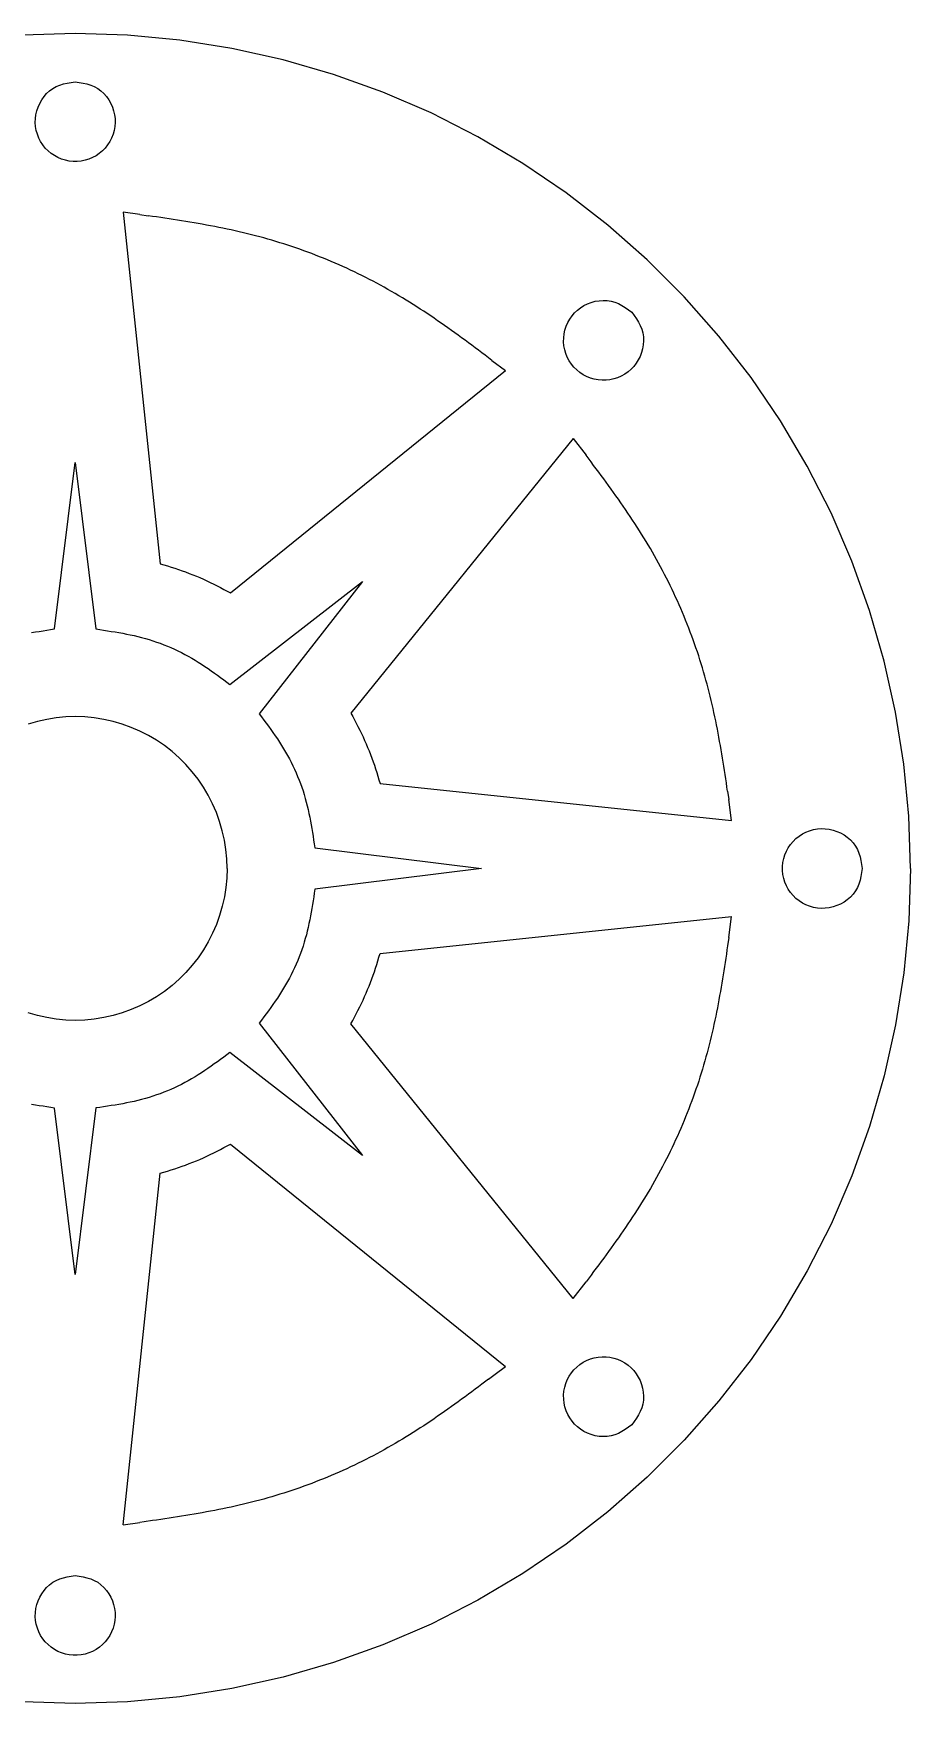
# Model space of a CAD drawing. Extents: x -3475 to 3475, y -2114 to 2114.
# Drawn here: x -416 to -83, y 70 to 705 of the extents above; entities that cross this region are included whole.
import ezdxf

# ---------------------------------------------------------------- set-up
doc = ezdxf.new("R2010")
doc.units = 0
doc.header["$MEASUREMENT"] = 0
doc.layers.get('0').update_dxf_attribs({"linetype": 'CONTINUOUS'})

msp = doc.modelspace()

# ---------------------------------------------------------------- linework, layer by layer
for p, q in [((-400.03, 704.71), (-419.96, 704.07)), ((-380.11, 704.07), (-400.03, 704.71)), ((-360.26, 702.17), (-380.11, 704.07)), ((-340.56, 699.03), (-360.26, 702.17)), ((-321.1, 694.67), (-340.56, 699.03)), ((-301.95, 689.11), (-321.1, 694.67)), ((-405.92, 685.06), (-404.5, 685.5)), ((-404.5, 685.5), (-403.04, 685.84)), ((-403.04, 685.84), (-401.54, 686.11)), ((-401.54, 686.11), (-400.03, 686.35)), ((-400.03, 686.35), (-398.52, 686.11)), ((-398.52, 686.11), (-397.03, 685.84)), ((-397.03, 685.84), (-395.56, 685.5)), ((-395.56, 685.5), (-394.14, 685.06)), ((-283.18, 682.37), (-301.95, 689.11)), ((-413.53, 678.1), (-412.77, 679.43)), ((-412.77, 679.43), (-411.89, 680.67)), ((-411.89, 680.67), (-410.89, 681.82)), ((-410.89, 681.82), (-409.78, 682.86)), ((-409.78, 682.86), (-408.58, 683.75)), ((-408.58, 683.75), (-407.29, 684.48)), ((-407.29, 684.48), (-405.92, 685.06)), ((-394.14, 685.06), (-392.78, 684.48)), ((-392.78, 684.48), (-391.49, 683.75)), ((-391.49, 683.75), (-390.28, 682.86)), ((-390.28, 682.86), (-389.18, 681.82)), ((-389.18, 681.82), (-388.18, 680.67)), ((-388.18, 680.67), (-387.29, 679.42)), ((-387.29, 679.42), (-386.54, 678.1)), ((-264.87, 674.48), (-283.18, 682.37)), ((-415.15, 672.32), (-414.96, 673.81)), ((-414.96, 673.81), (-414.63, 675.28)), ((-414.63, 675.28), (-414.15, 676.71)), ((-414.15, 676.71), (-413.53, 678.1)), ((-386.54, 678.1), (-385.92, 676.71)), ((-385.92, 676.71), (-385.44, 675.28)), ((-385.44, 675.28), (-385.1, 673.81)), ((-385.1, 673.81), (-384.91, 672.32)), ((-247.1, 665.46), (-264.87, 674.48)), ((-415.19, 670.81), (-415.15, 672.32)), ((-415.08, 669.3), (-415.19, 670.81)), ((-414.81, 667.82), (-415.08, 669.3)), ((-414.41, 666.36), (-414.81, 667.82)), ((-385.25, 667.81), (-385.66, 666.36)), ((-384.99, 669.3), (-385.25, 667.81)), ((-384.87, 670.81), (-384.99, 669.3)), ((-384.91, 672.32), (-384.87, 670.81)), ((-413.85, 664.95), (-414.41, 666.36)), ((-413.17, 663.6), (-413.85, 664.95)), ((-412.35, 662.33), (-413.17, 663.6)), ((-411.4, 661.15), (-412.35, 662.33)), ((-410.35, 660.07), (-411.4, 661.15)), ((-409.19, 659.1), (-410.35, 660.07)), ((-389.72, 660.07), (-390.88, 659.1)), ((-388.66, 661.15), (-389.72, 660.07)), ((-387.72, 662.33), (-388.66, 661.15)), ((-386.9, 663.6), (-387.72, 662.33)), ((-386.21, 664.95), (-386.9, 663.6)), ((-385.66, 666.36), (-386.21, 664.95)), ((-229.95, 655.33), (-247.1, 665.46)), ((-407.94, 658.25), (-409.19, 659.1)), ((-406.62, 657.52), (-407.94, 658.25)), ((-405.22, 656.94), (-406.62, 657.52)), ((-403.78, 656.49), (-405.22, 656.94)), ((-402.29, 656.19), (-403.78, 656.49)), ((-400.79, 656.04), (-402.29, 656.19)), ((-399.28, 656.04), (-400.79, 656.04)), ((-397.77, 656.19), (-399.28, 656.04)), ((-396.29, 656.49), (-397.77, 656.19)), ((-394.85, 656.94), (-396.29, 656.49)), ((-393.45, 657.52), (-394.85, 656.94)), ((-392.12, 658.24), (-393.45, 657.52)), ((-390.88, 659.1), (-392.12, 658.24)), ((-213.48, 644.12), (-229.95, 655.33)), ((-197.75, 631.9), (-213.48, 644.12)), ((-381.78, 636.73), (-367.74, 503.18)), ((-375.44, 635.85), (-381.78, 636.73)), ((-375.44, 635.85), (-372.28, 635.41)), ((-370.69, 635.18), (-372.28, 635.41)), ((-369.11, 634.95), (-370.69, 635.18)), ((-367.53, 634.72), (-369.11, 634.95)), ((-365.95, 634.49), (-367.53, 634.72)), ((-364.37, 634.25), (-365.95, 634.49)), ((-362.79, 634.01), (-364.37, 634.25)), ((-361.21, 633.76), (-362.79, 634.01)), ((-359.63, 633.51), (-361.21, 633.76)), ((-358.06, 633.26), (-359.63, 633.51)), ((-356.48, 632.99), (-358.06, 633.26)), ((-354.91, 632.73), (-356.48, 632.99)), ((-353.33, 632.46), (-354.91, 632.73)), ((-351.76, 632.18), (-353.33, 632.46)), ((-350.19, 631.89), (-351.76, 632.18)), ((-348.63, 631.6), (-350.19, 631.89)), ((-347.06, 631.3), (-348.63, 631.6)), ((-345.49, 630.99), (-347.06, 631.3)), ((-343.93, 630.67), (-345.49, 630.99)), ((-342.37, 630.35), (-343.93, 630.67)), ((-340.81, 630.01), (-342.37, 630.35)), ((-339.26, 629.67), (-340.81, 630.01)), ((-337.7, 629.31), (-339.26, 629.67)), ((-336.15, 628.95), (-337.7, 629.31)), ((-334.6, 628.58), (-336.15, 628.95)), ((-333.05, 628.19), (-334.6, 628.58)), ((-182.81, 618.72), (-197.75, 631.9)), ((-331.51, 627.8), (-333.05, 628.19)), ((-329.96, 627.39), (-331.51, 627.8)), ((-328.43, 626.97), (-329.96, 627.39)), ((-326.89, 626.54), (-328.43, 626.97)), ((-325.35, 626.1), (-326.89, 626.54)), ((-323.82, 625.64), (-325.35, 626.1)), ((-322.29, 625.18), (-323.82, 625.64)), ((-320.77, 624.7), (-322.29, 625.18)), ((-319.25, 624.21), (-320.77, 624.7)), ((-317.73, 623.7), (-319.25, 624.21)), ((-316.22, 623.19), (-317.73, 623.7)), ((-314.7, 622.66), (-316.22, 623.19)), ((-313.2, 622.13), (-314.7, 622.66)), ((-311.69, 621.58), (-313.2, 622.13)), ((-310.19, 621.02), (-311.69, 621.58)), ((-308.7, 620.44), (-310.19, 621.02)), ((-307.21, 619.86), (-308.7, 620.44)), ((-305.72, 619.26), (-307.21, 619.86)), ((-304.24, 618.66), (-305.72, 619.26)), ((-302.76, 618.04), (-304.24, 618.66)), ((-301.29, 617.41), (-302.76, 618.04)), ((-299.82, 616.77), (-301.29, 617.41)), ((-298.36, 616.12), (-299.82, 616.77)), ((-296.9, 615.45), (-298.36, 616.12)), ((-168.72, 604.63), (-182.81, 618.72)), ((-295.45, 614.78), (-296.9, 615.45)), ((-294, 614.1), (-295.45, 614.78)), ((-292.56, 613.4), (-294, 614.1)), ((-291.13, 612.69), (-292.56, 613.4)), ((-289.7, 611.98), (-291.13, 612.69)), ((-288.27, 611.25), (-289.7, 611.98)), ((-286.85, 610.51), (-288.27, 611.25)), ((-285.44, 609.76), (-286.85, 610.51)), ((-284.03, 609), (-285.44, 609.76)), ((-282.63, 608.23), (-284.03, 609)), ((-281.24, 607.45), (-282.63, 608.23)), ((-279.85, 606.66), (-281.24, 607.45)), ((-278.47, 605.86), (-279.85, 606.66)), ((-277.1, 605.05), (-278.47, 605.86)), ((-275.73, 604.22), (-277.1, 605.05)), ((-274.37, 603.39), (-275.73, 604.22)), ((-273.02, 602.55), (-274.37, 603.39)), ((-202.53, 602.9), (-201.03, 603.15)), ((-201.03, 603.15), (-199.5, 603.26)), ((-199.5, 603.26), (-197.99, 603.21)), ((-197.99, 603.21), (-196.51, 602.99)), ((-196.51, 602.99), (-195.08, 602.6)), ((-155.53, 589.69), (-168.72, 604.63)), ((-271.67, 601.7), (-273.02, 602.55)), ((-270.32, 600.85), (-271.67, 601.7)), ((-268.98, 599.98), (-270.32, 600.85)), ((-267.65, 599.11), (-268.98, 599.98)), ((-266.32, 598.23), (-267.65, 599.11)), ((-265, 597.34), (-266.32, 598.23)), ((-263.68, 596.44), (-265, 597.34)), ((-212.19, 596.13), (-211.32, 597.37)), ((-211.32, 597.37), (-210.34, 598.52)), ((-210.34, 598.52), (-209.25, 599.55)), ((-209.25, 599.55), (-208.05, 600.48)), ((-208.05, 600.48), (-206.78, 601.28)), ((-206.78, 601.28), (-205.42, 601.95)), ((-205.42, 601.95), (-204, 602.49)), ((-204, 602.49), (-202.53, 602.9)), ((-195.08, 602.6), (-193.71, 602.04)), ((-193.71, 602.04), (-192.39, 601.34)), ((-192.39, 601.34), (-191.12, 600.55)), ((-191.12, 600.55), (-189.87, 599.68)), ((-189.87, 599.68), (-188.63, 598.79)), ((-188.63, 598.79), (-187.73, 597.55)), ((-187.73, 597.55), (-186.87, 596.3)), ((-262.36, 595.54), (-263.68, 596.44)), ((-261.05, 594.63), (-262.36, 595.54)), ((-259.74, 593.72), (-261.05, 594.63)), ((-258.44, 592.8), (-259.74, 593.72)), ((-257.14, 591.87), (-258.44, 592.8)), ((-255.84, 590.94), (-257.14, 591.87)), ((-254.55, 590.01), (-255.84, 590.94)), ((-214.49, 589.01), (-214.32, 590.51)), ((-214.32, 590.51), (-214, 591.99)), ((-214, 591.99), (-213.54, 593.43)), ((-213.54, 593.43), (-212.93, 594.81)), ((-212.93, 594.81), (-212.19, 596.13)), ((-186.87, 596.3), (-186.07, 595.02)), ((-186.07, 595.02), (-185.38, 593.7)), ((-185.38, 593.7), (-184.82, 592.33)), ((-184.82, 592.33), (-184.43, 590.9)), ((-184.43, 590.9), (-184.21, 589.42)), ((-253.26, 589.07), (-254.55, 590.01)), ((-251.97, 588.12), (-253.26, 589.07)), ((-250.68, 587.18), (-251.97, 588.12)), ((-249.4, 586.22), (-250.68, 587.18)), ((-248.12, 585.27), (-249.4, 586.22)), ((-246.84, 584.31), (-248.12, 585.27)), ((-245.56, 583.35), (-246.84, 584.31)), ((-214.51, 587.5), (-214.49, 589.01)), ((-214.38, 585.99), (-214.51, 587.5)), ((-214.1, 584.51), (-214.38, 585.99)), ((-213.67, 583.06), (-214.1, 584.51)), ((-184.52, 584.88), (-184.92, 583.41)), ((-184.26, 586.39), (-184.52, 584.88)), ((-184.16, 587.91), (-184.26, 586.39)), ((-184.21, 589.42), (-184.16, 587.91)), ((-143.3, 573.95), (-155.53, 589.69)), ((-244.28, 582.39), (-245.56, 583.35)), ((-241.73, 580.46), (-244.28, 582.39)), ((-241.73, 580.46), (-236.64, 576.59)), ((-213.1, 581.66), (-213.67, 583.06)), ((-212.39, 580.32), (-213.1, 581.66)), ((-211.56, 579.06), (-212.39, 580.32)), ((-210.6, 577.89), (-211.56, 579.06)), ((-209.53, 576.82), (-210.6, 577.89)), ((-187.87, 578.17), (-188.9, 577.08)), ((-186.94, 579.36), (-187.87, 578.17)), ((-186.14, 580.64), (-186.94, 579.36)), ((-185.47, 581.99), (-186.14, 580.64)), ((-184.92, 583.41), (-185.47, 581.99)), ((-340.99, 492.09), (-236.64, 576.59)), ((-208.36, 575.86), (-209.53, 576.82)), ((-207.1, 575.03), (-208.36, 575.86)), ((-205.76, 574.32), (-207.1, 575.03)), ((-204.36, 573.75), (-205.76, 574.32)), ((-202.91, 573.32), (-204.36, 573.75)), ((-201.43, 573.04), (-202.91, 573.32)), ((-199.92, 572.91), (-201.43, 573.04)), ((-198.41, 572.92), (-199.92, 572.91)), ((-196.91, 573.09), (-198.41, 572.92)), ((-195.43, 573.41), (-196.91, 573.09)), ((-193.99, 573.88), (-195.43, 573.41)), ((-192.61, 574.48), (-193.99, 573.88)), ((-191.29, 575.23), (-192.61, 574.48)), ((-190.05, 576.09), (-191.29, 575.23)), ((-188.9, 577.08), (-190.05, 576.09)), ((-132.09, 557.47), (-143.3, 573.95)), ((-121.95, 540.31), (-132.09, 557.47)), ((-210.82, 550.78), (-295.32, 446.42)), ((-210.82, 550.78), (-205.99, 544.41)), ((-407.9, 478.39), (-400.03, 541.7)), ((-400.03, 541.7), (-392.17, 478.39)), ((-204.06, 541.86), (-205.99, 544.41)), ((-203.1, 540.58), (-204.06, 541.86)), ((-202.15, 539.3), (-203.1, 540.58)), ((-112.93, 522.52), (-121.95, 540.31)), ((-201.19, 538.02), (-202.15, 539.3)), ((-200.24, 536.74), (-201.19, 538.02)), ((-199.29, 535.45), (-200.24, 536.74)), ((-198.35, 534.16), (-199.29, 535.45)), ((-197.41, 532.87), (-198.35, 534.16)), ((-196.48, 531.58), (-197.41, 532.87)), ((-195.55, 530.28), (-196.48, 531.58)), ((-194.62, 528.98), (-195.55, 530.28)), ((-193.7, 527.68), (-194.62, 528.98)), ((-192.79, 526.37), (-193.7, 527.68)), ((-191.88, 525.06), (-192.79, 526.37)), ((-190.98, 523.74), (-191.88, 525.06)), ((-190.08, 522.42), (-190.98, 523.74)), ((-189.19, 521.1), (-190.08, 522.42)), ((-188.31, 519.77), (-189.19, 521.1)), ((-105.04, 504.19), (-112.93, 522.52)), ((-187.44, 518.44), (-188.31, 519.77)), ((-186.57, 517.1), (-187.44, 518.44)), ((-185.71, 515.75), (-186.57, 517.1)), ((-184.87, 514.4), (-185.71, 515.75)), ((-184.03, 513.05), (-184.87, 514.4)), ((-183.19, 511.69), (-184.03, 513.05)), ((-182.37, 510.32), (-183.19, 511.69)), ((-181.56, 508.95), (-182.37, 510.32)), ((-180.76, 507.57), (-181.56, 508.95)), ((-367.74, 503.18), (-366.35, 502.76)), ((-366.35, 502.76), (-364.96, 502.33)), ((-364.96, 502.33), (-363.58, 501.9)), ((-363.58, 501.9), (-362.2, 501.46)), ((-362.2, 501.46), (-360.82, 501)), ((-179.97, 506.18), (-180.76, 507.57)), ((-179.19, 504.78), (-179.97, 506.18)), ((-178.42, 503.39), (-179.19, 504.78)), ((-177.66, 501.98), (-178.42, 503.39)), ((-176.91, 500.57), (-177.66, 501.98)), ((-98.3, 485.4), (-105.04, 504.19)), ((-360.82, 501), (-359.45, 500.53)), ((-359.45, 500.53), (-358.08, 500.05)), ((-358.08, 500.05), (-356.72, 499.54)), ((-356.72, 499.54), (-355.37, 499.02)), ((-355.37, 499.02), (-354.02, 498.47)), ((-354.02, 498.47), (-352.68, 497.9)), ((-352.68, 497.9), (-351.36, 497.32)), ((-351.36, 497.32), (-350.04, 496.71)), ((-350.04, 496.71), (-348.73, 496.09)), ((-348.73, 496.09), (-347.42, 495.45)), ((-347.42, 495.45), (-346.13, 494.8)), ((-341.25, 457.29), (-290.91, 496.5)), ((-290.91, 496.5), (-330.12, 446.17)), ((-176.17, 499.15), (-176.91, 500.57)), ((-175.44, 497.72), (-176.17, 499.15)), ((-174.72, 496.29), (-175.44, 497.72)), ((-174.02, 494.86), (-174.72, 496.29)), ((-346.13, 494.8), (-344.84, 494.13)), ((-344.84, 494.13), (-343.56, 493.46)), ((-343.56, 493.46), (-342.27, 492.78)), ((-342.27, 492.78), (-340.99, 492.09)), ((-173.32, 493.42), (-174.02, 494.86)), ((-172.64, 491.97), (-173.32, 493.42)), ((-171.96, 490.52), (-172.64, 491.97)), ((-171.3, 489.06), (-171.96, 490.52)), ((-170.65, 487.6), (-171.3, 489.06)), ((-170.01, 486.13), (-170.65, 487.6)), ((-169.38, 484.66), (-170.01, 486.13)), ((-168.76, 483.18), (-169.38, 484.66)), ((-168.15, 481.7), (-168.76, 483.18)), ((-92.75, 466.23), (-98.3, 485.4)), ((-416.63, 477.02), (-415.18, 477.26)), ((-415.18, 477.26), (-413.73, 477.5)), ((-413.73, 477.5), (-412.27, 477.73)), ((-412.27, 477.73), (-410.82, 477.96)), ((-410.82, 477.96), (-409.36, 478.17)), ((-409.36, 478.17), (-407.9, 478.39)), ((-392.17, 478.39), (-390.71, 478.17)), ((-390.71, 478.17), (-389.25, 477.96)), ((-389.25, 477.96), (-387.79, 477.73)), ((-387.79, 477.73), (-386.34, 477.5)), ((-386.34, 477.5), (-384.88, 477.26)), ((-384.88, 477.26), (-383.43, 477.02)), ((-383.43, 477.02), (-381.98, 476.75)), ((-381.98, 476.75), (-380.54, 476.48)), ((-380.54, 476.48), (-379.1, 476.18)), ((-379.1, 476.18), (-377.66, 475.86)), ((-167.56, 480.21), (-168.15, 481.7)), ((-166.98, 478.72), (-167.56, 480.21)), ((-166.4, 477.23), (-166.98, 478.72)), ((-165.84, 475.73), (-166.4, 477.23)), ((-377.66, 475.86), (-376.23, 475.53)), ((-376.23, 475.53), (-374.81, 475.17)), ((-374.81, 475.17), (-373.39, 474.78)), ((-373.39, 474.78), (-371.97, 474.36)), ((-371.97, 474.36), (-370.57, 473.92)), ((-370.57, 473.92), (-369.17, 473.45)), ((-369.17, 473.45), (-367.78, 472.95)), ((-367.78, 472.95), (-366.4, 472.43)), ((-366.4, 472.43), (-365.03, 471.88)), ((-365.03, 471.88), (-363.68, 471.3)), ((-363.68, 471.3), (-362.33, 470.69)), ((-362.33, 470.69), (-360.99, 470.07)), ((-360.99, 470.07), (-359.67, 469.41)), ((-165.29, 474.22), (-165.84, 475.73)), ((-164.75, 472.72), (-165.29, 474.22)), ((-164.23, 471.21), (-164.75, 472.72)), ((-163.71, 469.69), (-164.23, 471.21)), ((-163.21, 468.17), (-163.71, 469.69)), ((-359.67, 469.41), (-358.36, 468.73)), ((-358.36, 468.73), (-357.07, 468.03)), ((-357.07, 468.03), (-355.79, 467.3)), ((-355.79, 467.3), (-354.53, 466.55)), ((-354.53, 466.55), (-353.28, 465.77)), ((-353.28, 465.77), (-352.04, 464.98)), ((-352.04, 464.98), (-350.81, 464.17)), ((-350.81, 464.17), (-349.59, 463.34)), ((-349.59, 463.34), (-348.39, 462.5)), ((-162.72, 466.65), (-163.21, 468.17)), ((-162.24, 465.13), (-162.72, 466.65)), ((-161.77, 463.6), (-162.24, 465.13)), ((-161.32, 462.07), (-161.77, 463.6)), ((-88.39, 446.77), (-92.75, 466.23)), ((-348.39, 462.5), (-347.18, 461.65)), ((-347.18, 461.65), (-345.99, 460.79)), ((-345.99, 460.79), (-344.8, 459.92)), ((-344.8, 459.92), (-343.61, 459.05)), ((-343.61, 459.05), (-342.43, 458.17)), ((-342.43, 458.17), (-341.25, 457.29)), ((-160.88, 460.53), (-161.32, 462.07)), ((-160.45, 459), (-160.88, 460.53)), ((-160.03, 457.46), (-160.45, 459)), ((-159.62, 455.91), (-160.03, 457.46)), ((-159.22, 454.37), (-159.62, 455.91)), ((-158.84, 452.82), (-159.22, 454.37)), ((-158.47, 451.27), (-158.84, 452.82)), ((-158.1, 449.72), (-158.47, 451.27)), ((-407.26, 444.62), (-410.84, 444.05)), ((-403.66, 444.96), (-407.26, 444.62)), ((-400.03, 445.08), (-403.66, 444.96)), ((-396.41, 444.96), (-400.03, 445.08)), ((-392.8, 444.62), (-396.41, 444.96)), ((-389.22, 444.05), (-392.8, 444.62)), ((-330.12, 446.17), (-329.24, 444.98)), ((-329.24, 444.98), (-328.36, 443.8)), ((-295.32, 446.42), (-294.64, 445.14)), ((-294.64, 445.14), (-293.96, 443.86)), ((-157.75, 448.16), (-158.1, 449.72)), ((-157.41, 446.61), (-157.75, 448.16)), ((-157.07, 445.05), (-157.41, 446.61)), ((-156.75, 443.49), (-157.07, 445.05)), ((-85.25, 427.08), (-88.39, 446.77)), ((-414.38, 443.25), (-417.87, 442.24)), ((-410.84, 444.05), (-414.38, 443.25)), ((-385.68, 443.25), (-389.22, 444.05)), ((-382.2, 442.24), (-385.68, 443.25)), ((-378.79, 441.02), (-382.2, 442.24)), ((-375.46, 439.58), (-378.79, 441.02)), ((-372.23, 437.94), (-375.46, 439.58)), ((-369.11, 436.1), (-372.23, 437.94)), ((-328.36, 443.8), (-327.49, 442.61)), ((-327.49, 442.61), (-326.62, 441.42)), ((-326.62, 441.42), (-325.76, 440.23)), ((-325.76, 440.23), (-324.91, 439.03)), ((-324.91, 439.03), (-324.07, 437.82)), ((-293.96, 443.86), (-293.29, 442.57)), ((-293.29, 442.57), (-292.62, 441.28)), ((-292.62, 441.28), (-291.97, 439.99)), ((-291.97, 439.99), (-291.33, 438.69)), ((-291.33, 438.69), (-290.7, 437.38)), ((-156.43, 441.93), (-156.75, 443.49)), ((-156.12, 440.36), (-156.43, 441.93)), ((-155.82, 438.79), (-156.12, 440.36)), ((-155.53, 437.23), (-155.82, 438.79)), ((-366.11, 434.06), (-369.11, 436.1)), ((-363.25, 431.84), (-366.11, 434.06)), ((-360.54, 429.45), (-363.25, 431.84)), ((-324.07, 437.82), (-323.25, 436.6)), ((-323.25, 436.6), (-322.44, 435.38)), ((-322.44, 435.38), (-321.64, 434.14)), ((-321.64, 434.14), (-320.87, 432.89)), ((-320.87, 432.89), (-320.12, 431.62)), ((-320.12, 431.62), (-319.39, 430.34)), ((-290.7, 437.38), (-290.1, 436.06)), ((-290.1, 436.06), (-289.51, 434.73)), ((-289.51, 434.73), (-288.95, 433.39)), ((-288.95, 433.39), (-288.4, 432.05)), ((-288.4, 432.05), (-287.88, 430.7)), ((-155.24, 435.66), (-155.53, 437.23)), ((-154.96, 434.09), (-155.24, 435.66)), ((-154.69, 432.51), (-154.96, 434.09)), ((-154.42, 430.94), (-154.69, 432.51)), ((-357.97, 426.88), (-360.54, 429.45)), ((-355.58, 424.17), (-357.97, 426.88)), ((-319.39, 430.34), (-318.68, 429.05)), ((-318.68, 429.05), (-318.01, 427.74)), ((-318.01, 427.74), (-317.35, 426.42)), ((-317.35, 426.42), (-316.72, 425.09)), ((-287.88, 430.7), (-287.37, 429.34)), ((-287.37, 429.34), (-286.88, 427.97)), ((-286.88, 427.97), (-286.41, 426.6)), ((-286.41, 426.6), (-285.96, 425.22)), ((-285.96, 425.22), (-285.52, 423.84)), ((-154.16, 429.36), (-154.42, 430.94)), ((-153.91, 427.79), (-154.16, 429.36)), ((-153.66, 426.21), (-153.91, 427.79)), ((-153.41, 424.63), (-153.66, 426.21)), ((-83.35, 407.26), (-85.25, 427.08)), ((-353.35, 421.31), (-355.58, 424.17)), ((-351.32, 418.31), (-353.35, 421.31)), ((-316.72, 425.09), (-316.12, 423.74)), ((-316.12, 423.74), (-315.54, 422.38)), ((-315.54, 422.38), (-314.99, 421.01)), ((-314.99, 421.01), (-314.46, 419.63)), ((-314.46, 419.63), (-313.97, 418.24)), ((-285.52, 423.84), (-285.08, 422.45)), ((-285.08, 422.45), (-284.66, 421.06)), ((-284.66, 421.06), (-284.23, 419.68)), ((-284.23, 419.68), (-150.69, 405.64)), ((-153.17, 423.05), (-153.41, 424.63)), ((-152.93, 421.47), (-153.17, 423.05)), ((-152.7, 419.89), (-152.93, 421.47)), ((-152.47, 418.31), (-152.7, 419.89)), ((-349.47, 415.19), (-351.32, 418.31)), ((-347.83, 411.95), (-349.47, 415.19)), ((-313.97, 418.24), (-313.49, 416.85)), ((-313.49, 416.85), (-313.05, 415.44)), ((-313.05, 415.44), (-312.64, 414.03)), ((-312.64, 414.03), (-312.25, 412.61)), ((-312.25, 412.61), (-311.89, 411.18)), ((-152.24, 416.73), (-152.47, 418.31)), ((-152.24, 416.73), (-151.79, 413.56)), ((-150.69, 405.64), (-151.79, 413.56)), ((-346.4, 408.62), (-347.83, 411.95)), ((-345.17, 405.21), (-346.4, 408.62)), ((-311.89, 411.18), (-311.55, 409.75)), ((-311.55, 409.75), (-311.24, 408.32)), ((-311.24, 408.32), (-310.94, 406.88)), ((-310.94, 406.88), (-310.66, 405.43)), ((-82.71, 387.38), (-83.35, 407.26)), ((-344.16, 401.72), (-345.17, 405.21)), ((-343.37, 398.18), (-344.16, 401.72)), ((-310.66, 405.43), (-310.4, 403.99)), ((-310.4, 403.99), (-310.15, 402.53)), ((-310.15, 402.53), (-309.91, 401.08)), ((-309.91, 401.08), (-309.68, 399.63)), ((-125.08, 399.7), (-123.81, 400.52)), ((-123.81, 400.52), (-122.47, 401.21)), ((-122.47, 401.21), (-121.06, 401.76)), ((-121.06, 401.76), (-119.6, 402.16)), ((-119.6, 402.16), (-118.11, 402.43)), ((-118.11, 402.43), (-116.6, 402.54)), ((-116.6, 402.54), (-115.1, 402.5)), ((-115.1, 402.5), (-113.6, 402.31)), ((-113.6, 402.31), (-112.13, 401.98)), ((-112.13, 401.98), (-110.7, 401.5)), ((-110.7, 401.5), (-109.31, 400.88)), ((-109.31, 400.88), (-107.99, 400.12)), ((-107.99, 400.12), (-106.74, 399.24)), ((-342.8, 394.6), (-343.37, 398.18)), ((-342.45, 391), (-342.8, 394.6)), ((-309.68, 399.63), (-309.46, 398.17)), ((-309.46, 398.17), (-309.24, 396.71)), ((-309.24, 396.71), (-309.03, 395.25)), ((-309.03, 395.25), (-245.72, 387.38)), ((-130.48, 392.57), (-129.89, 393.97)), ((-129.89, 393.97), (-129.17, 395.3)), ((-129.17, 395.3), (-128.32, 396.54)), ((-128.32, 396.54), (-127.35, 397.7)), ((-127.35, 397.7), (-126.26, 398.75)), ((-126.26, 398.75), (-125.08, 399.7)), ((-106.74, 399.24), (-105.59, 398.24)), ((-105.59, 398.24), (-104.56, 397.13)), ((-104.56, 397.13), (-103.66, 395.93)), ((-103.66, 395.93), (-102.93, 394.64)), ((-102.93, 394.64), (-102.36, 393.27)), ((-342.34, 387.38), (-342.45, 391)), ((-342.34, 387.38), (-342.45, 383.77)), ((-245.72, 387.38), (-309.02, 379.52)), ((-131.38, 388.14), (-131.22, 389.65)), ((-131.38, 386.63), (-131.38, 388.14)), ((-131.22, 389.65), (-130.92, 391.13)), ((-130.92, 391.13), (-130.48, 392.57)), ((-102.36, 393.27), (-101.92, 391.85)), ((-101.92, 391.85), (-101.58, 390.39)), ((-101.58, 390.39), (-101.31, 388.89)), ((-101.31, 388.89), (-101.06, 387.38)), ((-101.06, 387.38), (-101.31, 385.87)), ((-82.71, 387.38), (-83.35, 367.51)), ((-342.45, 383.77), (-342.8, 380.17)), ((-131.22, 385.12), (-131.38, 386.63)), ((-130.92, 383.64), (-131.22, 385.12)), ((-130.48, 382.2), (-130.92, 383.64)), ((-129.89, 380.8), (-130.48, 382.2)), ((-129.17, 379.47), (-129.89, 380.8)), ((-102.36, 381.49), (-102.93, 380.13)), ((-101.92, 382.91), (-102.36, 381.49)), ((-101.58, 384.38), (-101.92, 382.91)), ((-101.31, 385.87), (-101.58, 384.38)), ((-343.37, 376.59), (-344.16, 373.05)), ((-342.8, 380.17), (-343.37, 376.59)), ((-309.68, 375.15), (-309.91, 373.69)), ((-309.45, 376.6), (-309.68, 375.15)), ((-309.24, 378.06), (-309.45, 376.6)), ((-309.02, 379.52), (-309.24, 378.06)), ((-128.32, 378.23), (-129.17, 379.47)), ((-127.35, 377.07), (-128.32, 378.23)), ((-126.27, 376.01), (-127.35, 377.07)), ((-125.09, 375.07), (-126.27, 376.01)), ((-123.82, 374.25), (-125.09, 375.07)), ((-107.99, 374.64), (-109.32, 373.89)), ((-106.74, 375.53), (-107.99, 374.64)), ((-105.59, 376.53), (-106.74, 375.53)), ((-104.56, 377.63), (-105.59, 376.53)), ((-103.67, 378.84), (-104.56, 377.63)), ((-102.93, 380.13), (-103.67, 378.84)), ((-345.17, 369.56), (-346.4, 366.15)), ((-344.16, 373.05), (-345.17, 369.56)), ((-310.66, 369.34), (-310.94, 367.89)), ((-310.4, 370.79), (-310.66, 369.34)), ((-310.15, 372.24), (-310.4, 370.79)), ((-309.91, 373.69), (-310.15, 372.24)), ((-284.23, 355.09), (-150.69, 369.13)), ((-151.79, 361.21), (-150.69, 369.13)), ((-122.47, 373.56), (-123.82, 374.25)), ((-121.06, 373.01), (-122.47, 373.56)), ((-119.6, 372.6), (-121.06, 373.01)), ((-118.11, 372.34), (-119.6, 372.6)), ((-116.61, 372.22), (-118.11, 372.34)), ((-115.1, 372.26), (-116.61, 372.22)), ((-113.61, 372.45), (-115.1, 372.26)), ((-112.14, 372.79), (-113.61, 372.45)), ((-110.7, 373.27), (-112.14, 372.79)), ((-109.32, 373.89), (-110.7, 373.27)), ((-347.83, 362.81), (-349.47, 359.58)), ((-346.4, 366.15), (-347.83, 362.81)), ((-312.24, 362.16), (-312.63, 360.74)), ((-311.88, 363.59), (-312.24, 362.16)), ((-311.55, 365.02), (-311.88, 363.59)), ((-311.23, 366.45), (-311.55, 365.02)), ((-310.94, 367.89), (-311.23, 366.45)), ((-83.35, 367.51), (-85.25, 347.69)), ((-351.32, 356.46), (-353.35, 353.46)), ((-349.47, 359.58), (-351.32, 356.46)), ((-313.96, 356.52), (-314.46, 355.14)), ((-313.49, 357.92), (-313.96, 356.52)), ((-313.05, 359.33), (-313.49, 357.92)), ((-312.63, 360.74), (-313.05, 359.33)), ((-152.47, 356.46), (-152.7, 354.88)), ((-152.24, 358.04), (-152.47, 356.46)), ((-151.79, 361.21), (-152.24, 358.04)), ((-355.58, 350.6), (-357.97, 347.89)), ((-353.35, 353.46), (-355.58, 350.6)), ((-316.72, 349.68), (-317.35, 348.35)), ((-316.11, 351.03), (-316.72, 349.68)), ((-315.53, 352.39), (-316.11, 351.03)), ((-314.98, 353.76), (-315.53, 352.39)), ((-314.46, 355.14), (-314.98, 353.76)), ((-286.41, 348.17), (-285.96, 349.55)), ((-285.96, 349.55), (-285.52, 350.93)), ((-285.52, 350.93), (-285.08, 352.32)), ((-285.08, 352.32), (-284.66, 353.7)), ((-284.66, 353.7), (-284.23, 355.09)), ((-153.41, 350.14), (-153.66, 348.56)), ((-153.17, 351.72), (-153.41, 350.14)), ((-152.93, 353.3), (-153.17, 351.72)), ((-152.7, 354.88), (-152.93, 353.3)), ((-363.25, 342.93), (-366.11, 340.7)), ((-360.54, 345.32), (-363.25, 342.93)), ((-357.97, 347.89), (-360.54, 345.32)), ((-320.11, 343.14), (-320.87, 341.88)), ((-319.39, 344.42), (-320.11, 343.14)), ((-318.68, 345.72), (-319.39, 344.42)), ((-318, 347.03), (-318.68, 345.72)), ((-317.35, 348.35), (-318, 347.03)), ((-288.95, 341.38), (-288.4, 342.72)), ((-288.4, 342.72), (-287.88, 344.07)), ((-287.88, 344.07), (-287.37, 345.43)), ((-287.37, 345.43), (-286.88, 346.8)), ((-286.88, 346.8), (-286.41, 348.17)), ((-154.42, 343.83), (-154.69, 342.26)), ((-154.16, 345.4), (-154.42, 343.83)), ((-153.91, 346.98), (-154.16, 345.4)), ((-153.66, 348.56), (-153.91, 346.98)), ((-85.25, 347.69), (-88.39, 328)), ((-372.23, 336.83), (-375.46, 335.18)), ((-369.11, 338.67), (-372.23, 336.83)), ((-366.11, 340.7), (-369.11, 338.67)), ((-324.07, 336.95), (-324.91, 335.74)), ((-323.24, 338.16), (-324.07, 336.95)), ((-322.43, 339.39), (-323.24, 338.16)), ((-321.64, 340.63), (-322.43, 339.39)), ((-320.87, 341.88), (-321.64, 340.63)), ((-291.33, 336.08), (-290.7, 337.39)), ((-290.7, 337.39), (-290.1, 338.71)), ((-290.1, 338.71), (-289.51, 340.04)), ((-289.51, 340.04), (-288.95, 341.38)), ((-155.53, 337.54), (-155.82, 335.97)), ((-155.24, 339.11), (-155.53, 337.54)), ((-154.96, 340.68), (-155.24, 339.11)), ((-154.69, 342.26), (-154.96, 340.68)), ((-414.38, 331.51), (-417.87, 332.53)), ((-410.84, 330.72), (-414.38, 331.51)), ((-407.26, 330.15), (-410.84, 330.72)), ((-403.66, 329.81), (-407.26, 330.15)), ((-392.8, 330.15), (-396.41, 329.81)), ((-389.22, 330.72), (-392.8, 330.15)), ((-385.68, 331.51), (-389.22, 330.72)), ((-382.2, 332.53), (-385.68, 331.51)), ((-378.79, 333.75), (-382.2, 332.53)), ((-375.46, 335.18), (-378.79, 333.75)), ((-328.36, 330.97), (-329.24, 329.78)), ((-327.49, 332.15), (-328.36, 330.97)), ((-326.62, 333.34), (-327.49, 332.15)), ((-325.76, 334.54), (-326.62, 333.34)), ((-324.91, 335.74), (-325.76, 334.54)), ((-294.64, 329.63), (-293.96, 330.91)), ((-293.96, 330.91), (-293.29, 332.2)), ((-293.29, 332.2), (-292.62, 333.48)), ((-292.62, 333.48), (-291.97, 334.78)), ((-291.97, 334.78), (-291.33, 336.08)), ((-156.75, 331.28), (-157.07, 329.72)), ((-156.43, 332.84), (-156.75, 331.28)), ((-156.12, 334.41), (-156.43, 332.84)), ((-155.82, 335.97), (-156.12, 334.41)), ((-400.03, 329.69), (-403.66, 329.81)), ((-396.41, 329.81), (-400.03, 329.69)), ((-329.24, 329.78), (-330.12, 328.6)), ((-330.12, 328.6), (-290.92, 278.27)), ((-295.32, 328.35), (-294.64, 329.63)), ((-210.82, 223.99), (-295.32, 328.35)), ((-158.1, 325.05), (-158.47, 323.5)), ((-157.75, 326.61), (-158.1, 325.05)), ((-157.41, 328.16), (-157.75, 326.61)), ((-157.07, 329.72), (-157.41, 328.16)), ((-88.39, 328), (-92.75, 308.54)), ((-341.25, 317.48), (-342.44, 316.6)), ((-290.92, 278.27), (-341.25, 317.48)), ((-159.62, 318.86), (-160.03, 317.31)), ((-159.22, 320.4), (-159.62, 318.86)), ((-158.84, 321.95), (-159.22, 320.4)), ((-158.47, 323.5), (-158.84, 321.95)), ((-349.6, 311.43), (-350.82, 310.6)), ((-348.39, 312.27), (-349.6, 311.43)), ((-347.19, 313.12), (-348.39, 312.27)), ((-346, 313.98), (-347.19, 313.12)), ((-344.81, 314.85), (-346, 313.98)), ((-343.62, 315.72), (-344.81, 314.85)), ((-342.44, 316.6), (-343.62, 315.72)), ((-161.77, 311.17), (-162.24, 309.64)), ((-161.32, 312.7), (-161.77, 311.17)), ((-160.88, 314.24), (-161.32, 312.7)), ((-160.45, 315.77), (-160.88, 314.24)), ((-160.03, 317.31), (-160.45, 315.77)), ((-361, 304.71), (-362.33, 304.08)), ((-359.68, 305.36), (-361, 304.71)), ((-358.37, 306.04), (-359.68, 305.36)), ((-357.08, 306.75), (-358.37, 306.04)), ((-355.8, 307.47), (-357.08, 306.75)), ((-354.53, 308.23), (-355.8, 307.47)), ((-353.28, 309), (-354.53, 308.23)), ((-352.04, 309.79), (-353.28, 309)), ((-350.82, 310.6), (-352.04, 309.79)), ((-163.71, 305.08), (-164.23, 303.56)), ((-163.21, 306.6), (-163.71, 305.08)), ((-162.72, 308.12), (-163.21, 306.6)), ((-162.24, 309.64), (-162.72, 308.12)), ((-92.75, 308.54), (-98.3, 289.37)), ((-380.54, 298.3), (-381.98, 298.02)), ((-379.1, 298.59), (-380.54, 298.3)), ((-377.66, 298.91), (-379.1, 298.59)), ((-376.23, 299.24), (-377.66, 298.91)), ((-374.81, 299.6), (-376.23, 299.24)), ((-373.39, 299.99), (-374.81, 299.6)), ((-371.98, 300.41), (-373.39, 299.99)), ((-370.57, 300.85), (-371.98, 300.41)), ((-369.17, 301.32), (-370.57, 300.85)), ((-367.79, 301.82), (-369.17, 301.32)), ((-366.41, 302.34), (-367.79, 301.82)), ((-365.04, 302.9), (-366.41, 302.34)), ((-363.68, 303.47), (-365.04, 302.9)), ((-362.33, 304.08), (-363.68, 303.47)), ((-165.84, 299.04), (-166.4, 297.54)), ((-165.29, 300.55), (-165.84, 299.04)), ((-164.75, 302.05), (-165.29, 300.55)), ((-164.23, 303.56), (-164.75, 302.05)), ((-415.18, 297.5), (-416.63, 297.75)), ((-413.73, 297.26), (-415.18, 297.5)), ((-412.27, 297.03), (-413.73, 297.26)), ((-410.81, 296.81), (-412.27, 297.03)), ((-409.35, 296.59), (-410.81, 296.81)), ((-407.9, 296.37), (-409.35, 296.59)), ((-400.04, 233.07), (-407.9, 296.37)), ((-392.17, 296.38), (-400.04, 233.07)), ((-390.71, 296.59), (-392.17, 296.38)), ((-389.25, 296.81), (-390.71, 296.59)), ((-387.79, 297.04), (-389.25, 296.81)), ((-386.34, 297.27), (-387.79, 297.04)), ((-384.88, 297.51), (-386.34, 297.27)), ((-383.43, 297.75), (-384.88, 297.51)), ((-381.98, 298.02), (-383.43, 297.75)), ((-168.15, 293.07), (-168.76, 291.59)), ((-167.56, 294.56), (-168.15, 293.07)), ((-166.98, 296.05), (-167.56, 294.56)), ((-166.4, 297.54), (-166.98, 296.05)), ((-171.3, 285.71), (-171.96, 284.25)), ((-170.65, 287.17), (-171.3, 285.71)), ((-170.01, 288.64), (-170.65, 287.17)), ((-169.38, 290.11), (-170.01, 288.64)), ((-168.76, 291.59), (-169.38, 290.11)), ((-98.3, 289.37), (-105.04, 270.58)), ((-348.73, 278.68), (-347.42, 279.32)), ((-347.42, 279.32), (-346.13, 279.97)), ((-346.13, 279.97), (-344.84, 280.64)), ((-344.84, 280.64), (-343.56, 281.31)), ((-343.56, 281.31), (-342.27, 281.99)), ((-342.27, 281.99), (-340.99, 282.68)), ((-340.99, 282.68), (-236.64, 198.17)), ((-174.02, 279.91), (-174.72, 278.48)), ((-173.32, 281.35), (-174.02, 279.91)), ((-172.64, 282.8), (-173.32, 281.35)), ((-171.96, 284.25), (-172.64, 282.8)), ((-363.58, 272.87), (-362.2, 273.31)), ((-362.2, 273.31), (-360.82, 273.77)), ((-360.82, 273.77), (-359.45, 274.23)), ((-359.45, 274.23), (-358.08, 274.72)), ((-358.08, 274.72), (-356.72, 275.23)), ((-356.72, 275.23), (-355.37, 275.75)), ((-355.37, 275.75), (-354.02, 276.3)), ((-354.02, 276.3), (-352.68, 276.87)), ((-352.68, 276.87), (-351.36, 277.45)), ((-351.36, 277.45), (-350.04, 278.05)), ((-350.04, 278.05), (-348.73, 278.68)), ((-176.91, 274.2), (-177.66, 272.79)), ((-176.17, 275.62), (-176.91, 274.2)), ((-175.44, 277.05), (-176.17, 275.62)), ((-174.72, 278.48), (-175.44, 277.05)), ((-381.78, 138.04), (-367.74, 271.59)), ((-367.74, 271.59), (-366.35, 272.01)), ((-366.35, 272.01), (-364.96, 272.44)), ((-364.96, 272.44), (-363.58, 272.87)), ((-180.76, 267.2), (-181.56, 265.82)), ((-179.97, 268.59), (-180.76, 267.2)), ((-179.19, 269.98), (-179.97, 268.59)), ((-178.42, 271.38), (-179.19, 269.98)), ((-177.66, 272.79), (-178.42, 271.38)), ((-105.04, 270.58), (-112.93, 252.25)), ((-184.87, 260.37), (-185.71, 259.02)), ((-184.03, 261.72), (-184.87, 260.37)), ((-183.19, 263.08), (-184.03, 261.72)), ((-182.37, 264.45), (-183.19, 263.08)), ((-181.56, 265.82), (-182.37, 264.45)), ((-188.31, 255), (-189.19, 253.67)), ((-187.44, 256.33), (-188.31, 255)), ((-186.57, 257.67), (-187.44, 256.33)), ((-185.71, 259.02), (-186.57, 257.67)), ((-192.79, 248.4), (-193.7, 247.09)), ((-191.88, 249.71), (-192.79, 248.4)), ((-190.98, 251.03), (-191.88, 249.71)), ((-190.08, 252.35), (-190.98, 251.03)), ((-189.19, 253.67), (-190.08, 252.35)), ((-112.93, 252.25), (-121.95, 234.46)), ((-197.41, 241.9), (-198.35, 240.61)), ((-196.48, 243.19), (-197.41, 241.9)), ((-195.55, 244.49), (-196.48, 243.19)), ((-194.62, 245.79), (-195.55, 244.49)), ((-193.7, 247.09), (-194.62, 245.79)), ((-202.15, 235.47), (-203.1, 234.19)), ((-201.19, 236.75), (-202.15, 235.47)), ((-200.24, 238.03), (-201.19, 236.75)), ((-199.29, 239.32), (-200.24, 238.03)), ((-198.35, 240.61), (-199.29, 239.32)), ((-210.82, 223.99), (-205.99, 230.36)), ((-204.06, 232.91), (-205.99, 230.36)), ((-203.1, 234.19), (-204.06, 232.91)), ((-121.95, 234.46), (-132.09, 217.3)), ((-132.09, 217.3), (-143.3, 200.82)), ((-240.46, 195.27), (-236.64, 198.17)), ((-211.55, 195.71), (-210.6, 196.88)), ((-210.6, 196.88), (-209.53, 197.95)), ((-209.53, 197.95), (-208.36, 198.91)), ((-208.36, 198.91), (-207.09, 199.74)), ((-207.09, 199.74), (-205.76, 200.45)), ((-205.76, 200.45), (-204.36, 201.02)), ((-204.36, 201.02), (-202.91, 201.45)), ((-202.91, 201.45), (-201.42, 201.73)), ((-201.42, 201.73), (-199.92, 201.86)), ((-199.92, 201.86), (-198.41, 201.84)), ((-198.41, 201.84), (-196.91, 201.67)), ((-196.91, 201.67), (-195.43, 201.36)), ((-195.43, 201.36), (-193.99, 200.89)), ((-193.99, 200.89), (-192.6, 200.28)), ((-192.6, 200.28), (-191.28, 199.54)), ((-191.28, 199.54), (-190.04, 198.67)), ((-190.04, 198.67), (-188.9, 197.69)), ((-188.9, 197.69), (-187.86, 196.6)), ((-143.3, 200.82), (-155.53, 185.08)), ((-246.84, 190.46), (-248.12, 189.5)), ((-245.56, 191.41), (-246.84, 190.46)), ((-243.01, 193.34), (-245.56, 191.41)), ((-243.01, 193.34), (-240.46, 195.27)), ((-214.1, 190.27), (-213.67, 191.71)), ((-213.67, 191.71), (-213.1, 193.11)), ((-213.1, 193.11), (-212.39, 194.45)), ((-212.39, 194.45), (-211.55, 195.71)), ((-187.86, 196.6), (-186.94, 195.41)), ((-186.94, 195.41), (-186.14, 194.13)), ((-186.14, 194.13), (-185.46, 192.78)), ((-185.46, 192.78), (-184.92, 191.36)), ((-184.92, 191.36), (-184.52, 189.89)), ((-254.55, 184.76), (-255.84, 183.83)), ((-253.26, 185.7), (-254.55, 184.76)), ((-251.97, 186.65), (-253.26, 185.7)), ((-250.68, 187.59), (-251.97, 186.65)), ((-249.4, 188.54), (-250.68, 187.59)), ((-248.12, 189.5), (-249.4, 188.54)), ((-214.51, 187.28), (-214.38, 188.78)), ((-214.49, 185.76), (-214.51, 187.28)), ((-214.32, 184.26), (-214.49, 185.76)), ((-214.38, 188.78), (-214.1, 190.27)), ((-214, 182.78), (-214.32, 184.26)), ((-184.52, 189.89), (-184.26, 188.38)), ((-184.21, 185.34), (-184.43, 183.86)), ((-184.26, 188.38), (-184.16, 186.86)), ((-184.16, 186.86), (-184.21, 185.34)), ((-155.53, 185.08), (-168.72, 170.14)), ((-263.68, 178.33), (-265, 177.43)), ((-262.36, 179.23), (-263.68, 178.33)), ((-261.05, 180.14), (-262.36, 179.23)), ((-259.74, 181.05), (-261.05, 180.14)), ((-258.44, 181.97), (-259.74, 181.05)), ((-257.14, 182.9), (-258.44, 181.97)), ((-255.84, 183.83), (-257.14, 182.9)), ((-213.54, 181.35), (-214, 182.78)), ((-212.93, 179.96), (-213.54, 181.35)), ((-212.19, 178.64), (-212.93, 179.96)), ((-211.32, 177.4), (-212.19, 178.64)), ((-186.87, 178.47), (-187.73, 177.22)), ((-186.07, 179.75), (-186.87, 178.47)), ((-185.38, 181.06), (-186.07, 179.75)), ((-184.82, 182.43), (-185.38, 181.06)), ((-184.43, 183.86), (-184.82, 182.43)), ((-274.37, 171.38), (-275.73, 170.55)), ((-273.02, 172.22), (-274.37, 171.38)), ((-271.67, 173.07), (-273.02, 172.22)), ((-270.32, 173.92), (-271.67, 173.07)), ((-268.98, 174.79), (-270.32, 173.92)), ((-267.65, 175.66), (-268.98, 174.79)), ((-266.32, 176.54), (-267.65, 175.66)), ((-265, 177.43), (-266.32, 176.54)), ((-210.34, 176.26), (-211.32, 177.4)), ((-209.25, 175.22), (-210.34, 176.26)), ((-208.06, 174.29), (-209.25, 175.22)), ((-206.78, 173.49), (-208.06, 174.29)), ((-205.43, 172.82), (-206.78, 173.49)), ((-204.01, 172.27), (-205.43, 172.82)), ((-202.54, 171.87), (-204.01, 172.27)), ((-201.03, 171.61), (-202.54, 171.87)), ((-199.51, 171.5), (-201.03, 171.61)), ((-197.99, 171.56), (-199.51, 171.5)), ((-196.51, 171.78), (-197.99, 171.56)), ((-195.08, 172.17), (-196.51, 171.78)), ((-193.71, 172.73), (-195.08, 172.17)), ((-192.4, 173.42), (-193.71, 172.73)), ((-191.12, 174.22), (-192.4, 173.42)), ((-189.87, 175.08), (-191.12, 174.22)), ((-188.63, 175.98), (-189.87, 175.08)), ((-187.73, 177.22), (-188.63, 175.98)), ((-285.44, 165.01), (-286.85, 164.26)), ((-284.03, 165.77), (-285.44, 165.01)), ((-282.63, 166.54), (-284.03, 165.77)), ((-281.24, 167.32), (-282.63, 166.54)), ((-279.85, 168.11), (-281.24, 167.32)), ((-278.47, 168.91), (-279.85, 168.11)), ((-277.1, 169.72), (-278.47, 168.91)), ((-275.73, 170.55), (-277.1, 169.72)), ((-168.72, 170.14), (-182.81, 156.05)), ((-296.9, 159.31), (-298.36, 158.65)), ((-295.45, 159.99), (-296.9, 159.31)), ((-294, 160.67), (-295.45, 159.99)), ((-292.56, 161.37), (-294, 160.67)), ((-291.13, 162.08), (-292.56, 161.37)), ((-289.7, 162.79), (-291.13, 162.08)), ((-288.27, 163.52), (-289.7, 162.79)), ((-286.85, 164.26), (-288.27, 163.52)), ((-313.2, 152.64), (-314.7, 152.11)), ((-311.69, 153.19), (-313.2, 152.64)), ((-310.19, 153.75), (-311.69, 153.19)), ((-308.7, 154.33), (-310.19, 153.75)), ((-307.21, 154.91), (-308.7, 154.33)), ((-305.72, 155.51), (-307.21, 154.91)), ((-304.24, 156.11), (-305.72, 155.51)), ((-302.76, 156.73), (-304.24, 156.11)), ((-301.29, 157.36), (-302.76, 156.73)), ((-299.82, 158), (-301.29, 157.36)), ((-298.36, 158.65), (-299.82, 158)), ((-182.81, 156.05), (-197.75, 142.87)), ((-334.6, 146.19), (-336.15, 145.82)), ((-333.05, 146.58), (-334.6, 146.19)), ((-331.51, 146.97), (-333.05, 146.58)), ((-329.96, 147.38), (-331.51, 146.97)), ((-328.43, 147.8), (-329.96, 147.38)), ((-326.89, 148.23), (-328.43, 147.8)), ((-325.35, 148.67), (-326.89, 148.23)), ((-323.82, 149.13), (-325.35, 148.67)), ((-322.29, 149.59), (-323.82, 149.13)), ((-320.77, 150.07), (-322.29, 149.59)), ((-319.25, 150.56), (-320.77, 150.07)), ((-317.73, 151.07), (-319.25, 150.56)), ((-316.22, 151.58), (-317.73, 151.07)), ((-314.7, 152.11), (-316.22, 151.58)), ((-369.11, 139.82), (-370.69, 139.59)), ((-367.53, 140.05), (-369.11, 139.82)), ((-365.95, 140.28), (-367.53, 140.05)), ((-364.37, 140.52), (-365.95, 140.28)), ((-362.79, 140.76), (-364.37, 140.52)), ((-361.21, 141.01), (-362.79, 140.76)), ((-359.63, 141.26), (-361.21, 141.01)), ((-358.06, 141.51), (-359.63, 141.26)), ((-356.48, 141.77), (-358.06, 141.51)), ((-354.91, 142.04), (-356.48, 141.77)), ((-353.33, 142.31), (-354.91, 142.04)), ((-351.76, 142.59), (-353.33, 142.31)), ((-350.19, 142.88), (-351.76, 142.59)), ((-348.63, 143.17), (-350.19, 142.88)), ((-347.06, 143.47), (-348.63, 143.17)), ((-345.49, 143.78), (-347.06, 143.47)), ((-343.93, 144.1), (-345.49, 143.78)), ((-342.37, 144.42), (-343.93, 144.1)), ((-340.81, 144.76), (-342.37, 144.42)), ((-339.26, 145.1), (-340.81, 144.76)), ((-337.7, 145.45), (-339.26, 145.1)), ((-336.15, 145.82), (-337.7, 145.45)), ((-197.75, 142.87), (-213.48, 130.65)), ((-381.78, 138.04), (-375.44, 138.92)), ((-373.86, 139.14), (-375.44, 138.92)), ((-370.69, 139.59), (-373.86, 139.14)), ((-213.48, 130.65), (-229.95, 119.44)), ((-410.89, 114.22), (-409.78, 115.25)), ((-409.78, 115.25), (-408.58, 116.15)), ((-408.58, 116.15), (-407.29, 116.88)), ((-407.29, 116.88), (-405.93, 117.45)), ((-405.93, 117.45), (-404.5, 117.89)), ((-404.5, 117.89), (-403.04, 118.23)), ((-403.04, 118.23), (-401.54, 118.51)), ((-401.54, 118.51), (-400.03, 118.75)), ((-400.03, 118.75), (-398.52, 118.51)), ((-398.52, 118.51), (-397.03, 118.23)), ((-397.03, 118.23), (-395.56, 117.89)), ((-395.56, 117.89), (-394.14, 117.45)), ((-394.14, 117.45), (-392.78, 116.88)), ((-392.78, 116.88), (-391.49, 116.15)), ((-391.49, 116.15), (-390.28, 115.25)), ((-390.28, 115.25), (-389.18, 114.22)), ((-229.95, 119.44), (-247.1, 109.31)), ((-414.63, 107.68), (-414.15, 109.11)), ((-414.15, 109.11), (-413.53, 110.5)), ((-413.53, 110.5), (-412.77, 111.82)), ((-412.77, 111.82), (-411.89, 113.07)), ((-411.89, 113.07), (-410.89, 114.22)), ((-389.18, 114.22), (-388.18, 113.07)), ((-388.18, 113.07), (-387.29, 111.82)), ((-387.29, 111.82), (-386.54, 110.5)), ((-386.54, 110.5), (-385.92, 109.11)), ((-385.92, 109.11), (-385.44, 107.68)), ((-247.1, 109.31), (-264.87, 100.29)), ((-415.19, 103.2), (-415.15, 104.71)), ((-415.08, 101.7), (-415.19, 103.2)), ((-415.15, 104.71), (-414.96, 106.2)), ((-414.81, 100.21), (-415.08, 101.7)), ((-414.96, 106.2), (-414.63, 107.68)), ((-385.44, 107.68), (-385.1, 106.21)), ((-384.99, 101.7), (-385.25, 100.21)), ((-385.1, 106.21), (-384.91, 104.71)), ((-384.87, 103.2), (-384.99, 101.7)), ((-384.91, 104.71), (-384.87, 103.2)), ((-414.4, 98.75), (-414.81, 100.21)), ((-413.85, 97.34), (-414.4, 98.75)), ((-413.17, 95.99), (-413.85, 97.34)), ((-412.35, 94.73), (-413.17, 95.99)), ((-386.9, 96), (-387.72, 94.73)), ((-386.21, 97.34), (-386.9, 96)), ((-385.66, 98.75), (-386.21, 97.34)), ((-385.25, 100.21), (-385.66, 98.75)), ((-264.87, 100.29), (-283.18, 92.4)), ((-411.4, 93.54), (-412.35, 94.73)), ((-410.35, 92.46), (-411.4, 93.54)), ((-409.19, 91.49), (-410.35, 92.46)), ((-407.94, 90.64), (-409.19, 91.49)), ((-406.61, 89.92), (-407.94, 90.64)), ((-405.22, 89.33), (-406.61, 89.92)), ((-403.77, 88.89), (-405.22, 89.33)), ((-402.29, 88.58), (-403.77, 88.89)), ((-396.29, 88.89), (-397.77, 88.59)), ((-394.84, 89.33), (-396.29, 88.89)), ((-393.45, 89.92), (-394.84, 89.33)), ((-392.12, 90.64), (-393.45, 89.92)), ((-390.87, 91.49), (-392.12, 90.64)), ((-389.72, 92.46), (-390.87, 91.49)), ((-388.66, 93.55), (-389.72, 92.46)), ((-387.72, 94.73), (-388.66, 93.55)), ((-283.18, 92.4), (-301.95, 85.66)), ((-400.79, 88.43), (-402.29, 88.58)), ((-399.28, 88.43), (-400.79, 88.43)), ((-397.77, 88.59), (-399.28, 88.43)), ((-301.95, 85.66), (-321.1, 80.1)), ((-321.1, 80.1), (-340.56, 75.74)), ((-400.03, 70.06), (-419.96, 70.7)), ((-380.11, 70.7), (-400.03, 70.06)), ((-360.26, 72.6), (-380.11, 70.7)), ((-340.56, 75.74), (-360.26, 72.6))]:
    msp.add_line(p, q)

doc.saveas('drawing.dxf')
